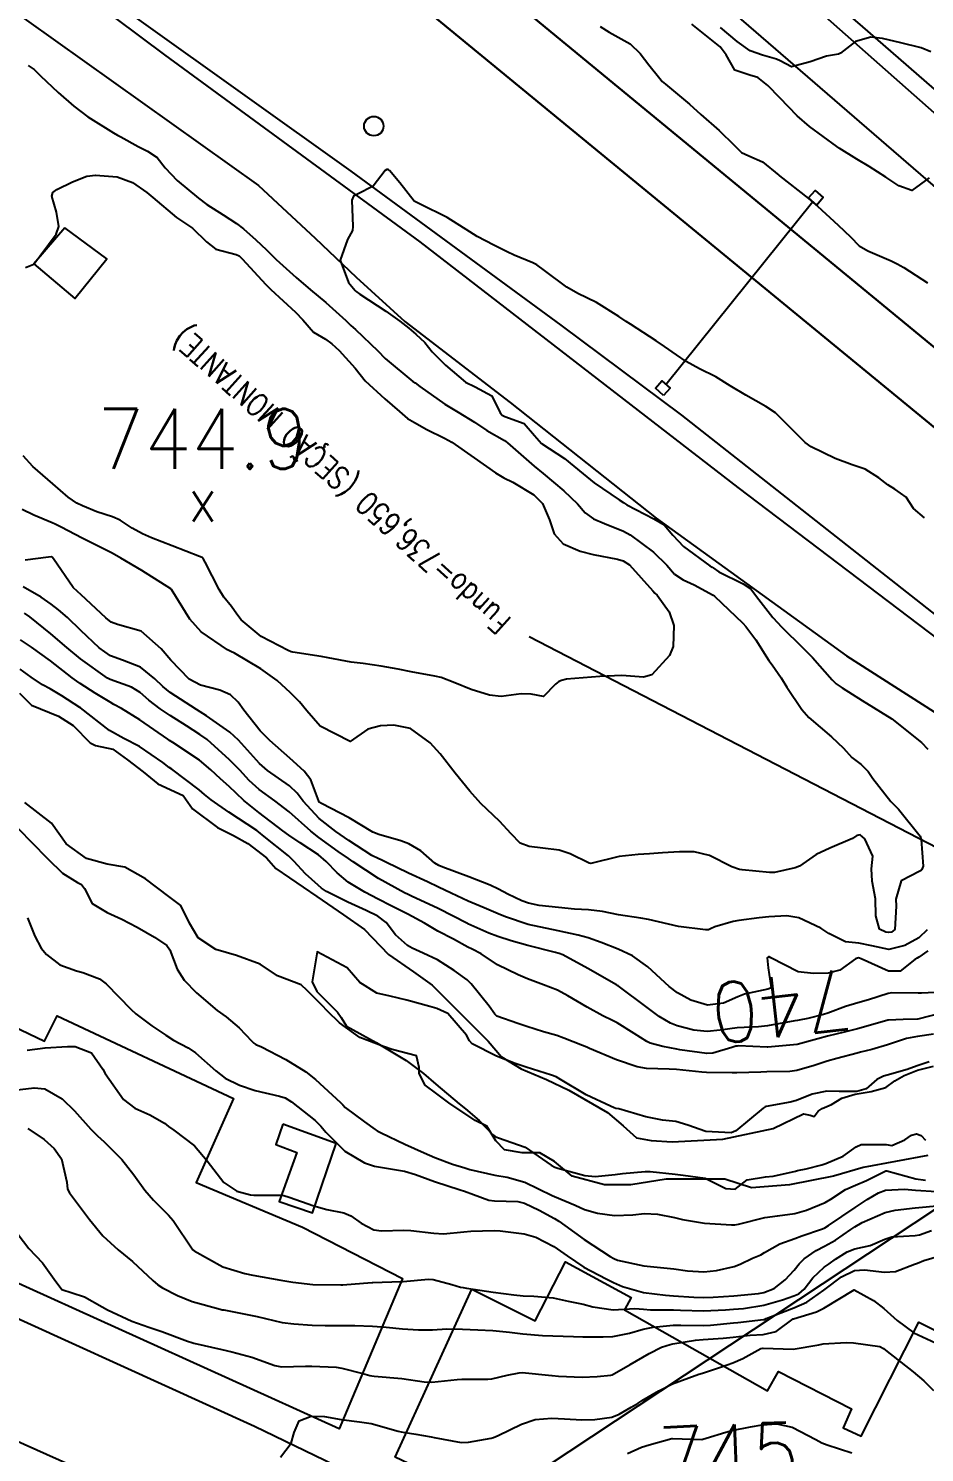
# Model space of a CAD drawing. Header units: metres. Extents: x 318500 to 325275, y 7408834 to 7428799.
# Drawn here: x 322921.5 to 322981.1, y 7421304.6 to 7421399.3 of the extents above; entities that cross this region are included whole.
import ezdxf
from ezdxf.enums import TextEntityAlignment as Align

# ---------------------------------------------------------------- set-up
doc = ezdxf.new("R2010")
doc.units = ezdxf.units.M
doc.header["$MEASUREMENT"] = 0
doc.linetypes.add('CONTINUO', pattern=[0])
for name, color, linetype in [('Cotas', 45, 'Continuous'), ('Curvas de Nivel 1m', 11, 'Continuous'), ('Curvas de Nivel 5m', 15, 'Continuous'), ('Divisas', 45, 'Continuous'), ('Edificações', 30, 'Continuous'), ('Hidrografia', 140, 'Continuous'), ('Linha Férrea', 20, 'Continuous'), ('Pontos Cotados', 45, 'Continuous'), ('Postes', 20, 'Continuous'), ('Pórticos', 45, 'Continuous'), ('TEXTO', 45, 'Continuous'), ('Vias Primárias', 230, 'Continuous'), ('Vias Secundárias', 230, 'Continuous')]:
    doc.layers.add(name, color=color, linetype=linetype)
doc.styles.add('ROMANS', font='romans', dxfattribs={"height": 0.2})
doc.styles.add('Style-STANDARD', font='STANDARD.shx')

# ---------------------------------------------------------------- blocks, each defined once
blk = doc.blocks.new('ELVTXT_96')
at = {"layer": 'Pontos Cotados', "linetype": 'Continuous', "style": 'Style-STANDARD'}
for s, height, p in [('744.9', 4, (0, 4)), ('x', 3, (0, 0))]:
    blk.add_text(s, height=height, dxfattribs=at).set_placement(p, align=Align.MIDDLE_CENTER)

msp = doc.modelspace()

# ---------------------------------------------------------------- linework, layer by layer
at = {"layer": 'Curvas de Nivel 1m', "flags": 128}
for points, elevation in [([(322959.497, 7421399.412), (322960.083, 7421399.042), (322961.479, 7421398.252), (322962.158, 7421397.61), (322962.734, 7421396.872), (322963.454, 7421395.948), (322963.624, 7421395.76), (322963.832, 7421395.584), (322965.43, 7421394.237), (322966.188, 7421393.552), (322967.404, 7421392.49), (322968.395, 7421391.525), (322968.903, 7421391.035), (322969.383, 7421390.816), (322970.285, 7421390.402), (322971.37, 7421389.528), (322971.43, 7421389.479), (322973.348, 7421387.976), (322973.937, 7421387.451), (322975.322, 7421386.2), (322976.134, 7421385.418), (322976.717, 7421384.822), (322977.301, 7421384.502), (322978.857, 7421383.821), (322979.292, 7421383.601), (322979.441, 7421383.527), (322979.697, 7421383.374), (322981.275, 7421382.36)], 742), ([(322981.37, 7421389.35), (322980.219, 7421388.505), (322979.362, 7421388.818), (322978.486, 7421389.389), (322977.377, 7421390.106), (322976.566, 7421390.596), (322975.389, 7421391.321), (322975.323, 7421391.365), (322975.238, 7421391.432), (322973.409, 7421392.751), (322972.594, 7421393.468), (322971.438, 7421394.666), (322970.634, 7421395.492), (322969.976, 7421396.023), (322969.457, 7421396.169), (322968.448, 7421396.513), (322967.88, 7421397.534), (322967.478, 7421398.06), (322965.581, 7421399.559)], 742), ([(322981.476, 7421397.73), (322980.841, 7421397.998), (322979.484, 7421398.318), (322978.266, 7421398.615), (322977.489, 7421398.699), (322976.478, 7421398.422), (322975.473, 7421397.642), (322975.34, 7421397.564), (322974.547, 7421397.444), (322973.466, 7421397.063), (322972.212, 7421396.723), (322971.467, 7421397.131), (322971.229, 7421397.244), (322970.285, 7421397.498), (322969.474, 7421397.785), (322968.6, 7421398.407), (322967.497, 7421399.348)], 743), ([(322921.457, 7421396.817), (322921.858, 7421396.548), (322922.271, 7421396.138), (322923.434, 7421395.026), (322924.479, 7421394.104), (322925.41, 7421393.396), (322927.125, 7421392.342), (322927.392, 7421392.191), (322927.613, 7421392.067), (322928.761, 7421391.426), (322929.381, 7421391.115), (322930.034, 7421390.688), (322930.56, 7421390.022), (322931.357, 7421389.172), (322932.771, 7421387.996), (322933.334, 7421387.583), (322934.421, 7421386.876), (322935.315, 7421386.3), (322935.762, 7421385.953), (322936.588, 7421385.225), (322937.296, 7421384.547), (322937.945, 7421383.923), (322939.272, 7421382.715), (322940.223, 7421381.896), (322941.247, 7421381.046), (322942.575, 7421379.86), (322942.907, 7421379.535), (322943.224, 7421379.251), (322944.697, 7421377.835), (322945.203, 7421377.334), (322947.043, 7421375.802), (322947.179, 7421375.702), (322947.497, 7421375.474), (322949.158, 7421374.294), (322950.057, 7421373.761), (322951.144, 7421373.106), (322951.95, 7421372.55), (322953.132, 7421371.872), (322953.225, 7421371.813), (322953.336, 7421371.717), (322955.107, 7421370.165), (322955.696, 7421369.684), (322957.083, 7421368.54), (322957.981, 7421367.656), (322958.493, 7421367.077), (322959.06, 7421366.675), (322959.775, 7421366.347), (322961.052, 7421365.845), (322961.483, 7421365.606), (322963.033, 7421364.457), (322963.92, 7421363.577), (322964.432, 7421362.986), (322965.011, 7421362.621), (322965.745, 7421362.287), (322967.001, 7421361.595), (322967.087, 7421361.529), (322968.973, 7421359.731), (322969.172, 7421359.507), (322969.84, 7421358.613), (322970.554, 7421357.486), (322970.701, 7421357.247), (322970.935, 7421356.947), (322971.541, 7421356.086), (322971.913, 7421355.465), (322972.898, 7421353.984), (322973.374, 7421353.445), (322974.871, 7421352.165), (322975.672, 7421351.418), (322976.232, 7421350.787), (322976.849, 7421350.321), (322977.316, 7421349.864), (322977.635, 7421349.388), (322978.818, 7421347.877), (322979.327, 7421347.365), (322980.783, 7421345.556), (322980.84, 7421345.349), (322980.982, 7421343.567), (322980.898, 7421343.348), (322980.832, 7421343.276), (322980.758, 7421343.228), (322979.509, 7421342.601), (322979.165, 7421341.366), (322979.183, 7421340.905), (322979.098, 7421339.366), (322978.88, 7421339.186), (322978.698, 7421339.146), (322978.502, 7421339.177), (322978.076, 7421339.379), (322977.822, 7421340.274), (322977.806, 7421341.384), (322977.574, 7421342.562), (322977.533, 7421343.388), (322977.624, 7421344.243), (322977.094, 7421345.395), (322976.784, 7421345.645), (322976.575, 7421345.611), (322976.278, 7421345.408), (322974.773, 7421344.76), (322973.859, 7421344.35), (322972.761, 7421343.577), (322972.462, 7421343.454), (322971.081, 7421343.149), (322970.755, 7421343.141), (322968.947, 7421343.317), (322968.757, 7421343.343), (322968.247, 7421343.515), (322966.767, 7421344.273), (322965.738, 7421344.514), (322964.77, 7421344.512), (322963.638, 7421344.446), (322962.768, 7421344.382), (322962.028, 7421344.337), (322960.766, 7421344.202), (322958.872, 7421343.749), (322958.761, 7421343.756), (322957.496, 7421344.387), (322956.77, 7421344.633), (322955.69, 7421344.761), (322954.772, 7421344.87), (322954.173, 7421345.098), (322953.584, 7421345.708), (322952.792, 7421346.55), (322951.547, 7421347.739), (322950.822, 7421348.549), (322949.846, 7421349.76), (322948.849, 7421351.029), (322948.19, 7421351.78), (322946.874, 7421352.723), (322945.759, 7421352.934), (322944.876, 7421352.904), (322944.041, 7421352.67), (322942.86, 7421351.85), (322940.875, 7421352.871), (322939.978, 7421353.894), (322939.495, 7421354.5), (322938.902, 7421355.098), (322938.009, 7421355.919), (322936.921, 7421356.683), (322935.163, 7421357.731), (322934.938, 7421357.847), (322934.714, 7421357.963), (322932.957, 7421359.144), (322932.199, 7421359.998), (322930.989, 7421361.959), (322930.968, 7421361.988), (322930.945, 7421362.011), (322929.008, 7421363.235), (322927.607, 7421364.061), (322927.025, 7421364.378), (322926.416, 7421364.69), (322925.039, 7421365.387), (322923.653, 7421366.111), (322923.251, 7421366.316), (322923.053, 7421366.408), (322921.83, 7421366.91), (322921.061, 7421367.286)], 743), ([(322981.071, 7421366.724), (322980.329, 7421367.358), (322979.843, 7421368.118), (322979.093, 7421368.639), (322978.634, 7421368.923), (322978.035, 7421369.391), (322977.108, 7421369.965), (322976.259, 7421370.266), (322975.119, 7421370.691), (322973.53, 7421371.446), (322973.134, 7421371.736), (322972.278, 7421372.594), (322971.407, 7421373.476), (322971.154, 7421373.721), (322970.513, 7421374.137), (322969.171, 7421374.903), (322968.15, 7421375.52), (322967.189, 7421376.118), (322966.104, 7421376.639), (322965.204, 7421377.13), (322964.581, 7421377.569), (322963.772, 7421378.138), (322963.219, 7421378.5), (322961.5, 7421379.607), (322961.233, 7421379.784), (322960.74, 7421380.115), (322959.251, 7421381.048), (322958.016, 7421381.659), (322957.266, 7421382.077), (322955.784, 7421383.184), (322955.288, 7421383.555), (322955.015, 7421383.694), (322953.783, 7421384.201), (322953.297, 7421384.433), (322952.429, 7421384.861), (322951.307, 7421385.453), (322950.83, 7421385.755), (322949.324, 7421386.713), (322947.53, 7421387.604), (322947.338, 7421387.687), (322947.125, 7421387.803), (322946.161, 7421389.015), (322945.48, 7421389.828), (322945.416, 7421389.875), (322945.371, 7421389.892), (322945.301, 7421389.901), (322945.19, 7421389.832), (322944.392, 7421388.802), (322943.346, 7421388.265), (322943.077, 7421388.121), (322942.981, 7421387.855), (322943.049, 7421386.119), (322943.013, 7421385.854), (322942.69, 7421385.245), (322942.206, 7421383.866), (322942.744, 7421382.382), (322943.2, 7421381.851), (322943.259, 7421381.793), (322943.498, 7421381.606), (322945.24, 7421380.47), (322946.172, 7421379.816), (322946.761, 7421379.343), (322947.222, 7421378.951), (322947.824, 7421378.398), (322948.316, 7421377.783), (322949.197, 7421376.891), (322950.539, 7421375.756), (322951.175, 7421375.447), (322952.288, 7421374.854), (322952.853, 7421373.724), (322952.98, 7421373.554), (322953.148, 7421373.48), (322954.442, 7421372.999), (322955.135, 7421372.212), (322955.588, 7421371.685), (322957.115, 7421370.67), (322958.365, 7421369.651), (322959.091, 7421369.067), (322960.762, 7421367.927), (322961.072, 7421367.736), (322961.276, 7421367.608), (322963.061, 7421366.668), (322963.742, 7421366.265), (322964.319, 7421365.571), (322965.039, 7421364.821), (322966.781, 7421363.534), (322966.934, 7421363.446), (322967.019, 7421363.399), (322967.392, 7421363.15), (322969.008, 7421362.349), (322969.523, 7421362.02), (322969.89, 7421361.497), (322970.979, 7421360.095), (322971.586, 7421359.471), (322972.95, 7421358.12), (322973.612, 7421357.443), (322974.925, 7421355.961), (322975.193, 7421355.696), (322975.58, 7421355.42), (322976.908, 7421354.576), (322978.89, 7421353.37), (322980.867, 7421351.793), (322981.284, 7421351.344)], 742), ([(322921.279, 7421383.387), (322921.824, 7421383.599), (322922.222, 7421384.136), (322923.305, 7421385.59), (322923.478, 7421386.117), (322923.324, 7421387.074), (322923.023, 7421388.125), (322923.09, 7421388.377), (322923.347, 7421388.564), (322924.387, 7421389.072), (322925.36, 7421389.448), (322925.925, 7421389.521), (322927.36, 7421389.421), (322928.381, 7421389.028), (322929.345, 7421388.366), (322929.738, 7421388.034), (322931.32, 7421386.709), (322932.368, 7421385.999), (322933.301, 7421385.099), (322933.922, 7421384.606), (322935.293, 7421384.248), (322935.485, 7421384.15), (322935.684, 7421383.954), (322937.265, 7421382.25), (322937.583, 7421381.927), (322939.238, 7421380.413), (322939.718, 7421379.903), (322940.421, 7421379.091), (322941.217, 7421378.614), (322941.646, 7421378.305), (322942.128, 7421377.866), (322943.192, 7421376.682), (322943.872, 7421375.843), (322945.162, 7421374.642), (322946.136, 7421373.815), (322946.676, 7421373.337), (322947.143, 7421373.065), (322947.963, 7421372.612), (322949.133, 7421372.031), (322949.638, 7421371.765), (322951.115, 7421370.719), (322952.53, 7421369.729), (322953.095, 7421369.403), (322953.692, 7421369.11), (322955.079, 7421368.266), (322955.664, 7421367.684), (322956.132, 7421366.606), (322956.442, 7421365.676), (322957.04, 7421364.998), (322958.166, 7421364.52), (322959.03, 7421364.304), (322960.646, 7421363.995), (322961.024, 7421363.872), (322961.437, 7421363.606), (322963.003, 7421361.875), (322963.14, 7421361.727), (322963.283, 7421361.586), (322964.081, 7421360.476), (322964.398, 7421359.569), (322964.346, 7421358.172), (322964.108, 7421357.572), (322962.927, 7421356.292), (322962.375, 7421356.146), (322960.926, 7421356.252), (322959.475, 7421356.181), (322958.925, 7421356.137), (322957.25, 7421356), (322956.914, 7421355.916), (322956.741, 7421355.843), (322956.517, 7421355.674), (322955.727, 7421354.856), (322954.903, 7421355.014), (322954.241, 7421355.038), (322952.901, 7421354.862), (322952.122, 7421354.951), (322950.906, 7421355.314), (322949.829, 7421355.761), (322948.915, 7421356.106), (322948.486, 7421356.207), (322946.92, 7421356.497), (322946.067, 7421356.669), (322944.926, 7421356.87), (322943.733, 7421357.037), (322942.929, 7421357.13), (322941.393, 7421357.414), (322940.935, 7421357.515), (322939.052, 7421357.794), (322938.939, 7421357.824), (322938.733, 7421357.912), (322936.954, 7421358.839), (322935.611, 7421359.95), (322935.336, 7421360.317), (322934.979, 7421360.829), (322934.473, 7421361.456), (322934.155, 7421361.973), (322933.227, 7421363.776), (322933.114, 7421363.989), (322933.021, 7421364.089), (322932.852, 7421364.162), (322931.033, 7421364.864), (322929.663, 7421365.409), (322929.044, 7421365.665), (322928.361, 7421366.05), (322927.572, 7421366.579), (322927.057, 7421366.799), (322926.009, 7421367.132), (322925.064, 7421367.527), (322924.687, 7421367.716), (322924.103, 7421368.105), (322923.083, 7421369), (322921.769, 7421370.14), (322921.111, 7421370.85)], 744), ([(322981.237, 7421339.342), (322980.694, 7421338.799), (322979.755, 7421338.294), (322978.686, 7421338.017), (322977.57, 7421338.268), (322976.69, 7421338.441), (322975.812, 7421338.534), (322974.697, 7421339.083), (322974.178, 7421339.435), (322972.71, 7421340.126), (322971.905, 7421340.27), (322970.711, 7421340.205), (322970.066, 7421340.134), (322968.707, 7421339.951), (322968.342, 7421339.878), (322967.109, 7421339.526), (322966.827, 7421339.401), (322966.698, 7421339.343), (322966.507, 7421339.342), (322964.7, 7421339.56), (322962.707, 7421340.029), (322962.193, 7421340.11), (322960.711, 7421340.321), (322959.638, 7421340.551), (322958.715, 7421340.656), (322957.78, 7421340.718), (322956.717, 7421340.808), (322955.44, 7421340.962), (322954.721, 7421341.112), (322954.288, 7421341.261), (322953.36, 7421341.711), (322952.735, 7421342.041), (322952.17, 7421342.297), (322950.747, 7421342.862), (322949.028, 7421343.495), (322948.758, 7421343.614), (322948.504, 7421343.774), (322947.574, 7421344.593), (322946.773, 7421345.052), (322946.225, 7421345.259), (322944.778, 7421345.664), (322944.382, 7421345.834), (322942.794, 7421346.78), (322940.955, 7421347.73), (322940.809, 7421347.827), (322940.774, 7421347.881), (322940.253, 7421349.318), (322939.81, 7421349.895), (322938.842, 7421350.743), (322937.528, 7421351.923), (322936.869, 7421352.562), (322935.789, 7421353.947), (322935.413, 7421354.47), (322934.9, 7421354.954), (322934.206, 7421355.273), (322932.906, 7421355.605), (322932.148, 7421355.998), (322930.929, 7421357.269), (322930.287, 7421358.02), (322928.957, 7421359.193), (322927.383, 7421359.644), (322926.966, 7421359.794), (322926.615, 7421360.074), (322924.985, 7421361.62), (322924.728, 7421361.835), (322924.45, 7421362.098), (322923.138, 7421363.999), (322923.051, 7421364.12), (322923.02, 7421364.144), (322922.994, 7421364.147), (322922.802, 7421364.123), (322921.242, 7421363.922)], 742), ([(322981.282, 7421337.937), (322980.682, 7421337.525), (322980.574, 7421337.458), (322980.429, 7421337.353), (322979.442, 7421336.588), (322978.668, 7421336.595), (322976.854, 7421337.397), (322976.739, 7421337.457), (322976.681, 7421337.463), (322976.469, 7421337.403), (322975.436, 7421336.651), (322974.665, 7421336.443), (322973.682, 7421336.422), (322972.666, 7421336.531), (322970.838, 7421337.478), (322970.728, 7421337.527), (322970.68, 7421337.527), (322970.608, 7421337.481), (322970.67, 7421336.81), (322970.867, 7421335.477), (322970.721, 7421335.407), (322970.649, 7421335.392), (322969.1, 7421335.046), (322968.641, 7421334.882), (322967.704, 7421334.449), (322966.632, 7421334.314), (322965.534, 7421334.649), (322964.644, 7421335.136), (322964.072, 7421335.569), (322962.669, 7421336.872), (322961.64, 7421337.6), (322960.684, 7421338.054), (322959.557, 7421338.495), (322958.692, 7421338.801), (322958.032, 7421338.988), (322956.696, 7421339.273), (322954.7, 7421339.69), (322953.193, 7421340.199), (322952.71, 7421340.399), (322951.783, 7421340.801), (322950.722, 7421341.238), (322949.591, 7421341.761), (322948.736, 7421342.177), (322947.999, 7421342.523), (322946.749, 7421343.098), (322945.239, 7421343.823), (322944.917, 7421343.983), (322944.762, 7421344.054), (322944.313, 7421344.286), (322942.771, 7421345.268), (322941.906, 7421345.863), (322940.793, 7421346.742), (322939.739, 7421347.896), (322939.343, 7421348.43), (322938.82, 7421348.907), (322937.359, 7421349.925), (322936.837, 7421350.395), (322935.433, 7421351.951), (322934.868, 7421352.482), (322933.307, 7421353.56), (322932.888, 7421353.836), (322932.649, 7421353.992), (322930.901, 7421355.119), (322930.395, 7421355.507), (322929.865, 7421356.026), (322928.921, 7421356.795), (322927.721, 7421357.265), (322926.932, 7421357.563), (322926.178, 7421358.078), (322924.957, 7421359.244), (322924.064, 7421360.104), (322923.471, 7421360.609), (322922.979, 7421360.986), (322922.305, 7421361.452), (322921.121, 7421362.148)], 741), ([(322982.165, 7421333.789), (322980.621, 7421333.392), (322980.589, 7421333.382), (322979.65, 7421333.36), (322978.661, 7421333.328), (322978.62, 7421333.323), (322978.55, 7421333.301), (322976.614, 7421332.757), (322975.731, 7421332.533), (322974.608, 7421332.272), (322973.962, 7421332.081), (322972.603, 7421331.7), (322970.647, 7421331.526), (322970.6, 7421331.526), (322968.702, 7421331.61), (322968.601, 7421331.606), (322968.518, 7421331.594), (322968.241, 7421331.514), (322966.985, 7421331.135), (322966.594, 7421331.117), (322964.795, 7421331.359), (322964.597, 7421331.393), (322963.67, 7421331.574), (322962.814, 7421331.798), (322962.603, 7421331.896), (322961.763, 7421332.444), (322960.615, 7421333.139), (322960.306, 7421333.304), (322959.675, 7421333.624), (322958.628, 7421334.199), (322957.347, 7421334.952), (322956.645, 7421335.315), (322955.72, 7421335.679), (322954.656, 7421336.082), (322954.03, 7421336.329), (322952.669, 7421336.995), (322951.586, 7421337.736), (322950.981, 7421338.043), (322950.684, 7421338.187), (322949.742, 7421338.707), (322948.695, 7421339.246), (322948.357, 7421339.436), (322947.818, 7421339.783), (322946.709, 7421340.385), (322945.603, 7421340.93), (322944.723, 7421341.369), (322943.835, 7421341.839), (322942.737, 7421342.508), (322941.998, 7421343.117), (322941.277, 7421343.872), (322940.756, 7421344.312), (322939.545, 7421345.122), (322938.776, 7421345.632), (322938.393, 7421345.914), (322936.798, 7421347.143), (322935.795, 7421347.945), (322935.283, 7421348.421), (322934.819, 7421348.86), (322934.232, 7421349.377), (322933.591, 7421349.979), (322932.839, 7421350.611), (322931.082, 7421351.782), (322930.859, 7421351.927), (322930.737, 7421352.012), (322928.879, 7421353.297), (322927.655, 7421354.059), (322927.156, 7421354.33), (322926.894, 7421354.474), (322925.896, 7421355.084), (322924.906, 7421355.723), (322924.684, 7421355.87), (322924.377, 7421356.098), (322922.926, 7421357.219), (322921.68, 7421358.139), (322920.947, 7421358.616)], 739), ([(322981.67, 7421332.394), (322980.609, 7421332.24), (322979.869, 7421332.096), (322978.603, 7421331.695), (322977.572, 7421331.385), (322976.803, 7421331.191), (322976.596, 7421331.129), (322975.226, 7421330.785), (322974.588, 7421330.604), (322973.721, 7421330.3), (322972.578, 7421329.974), (322972.116, 7421329.918), (322970.576, 7421329.881), (322970.188, 7421329.874), (322968.575, 7421329.827), (322968.271, 7421329.817), (322966.575, 7421329.838), (322966.247, 7421329.862), (322964.577, 7421330.047), (322964.073, 7421330.072), (322962.578, 7421330.104), (322961.964, 7421330.211), (322960.586, 7421330.679), (322958.79, 7421331.444), (322958.598, 7421331.53), (322958.32, 7421331.644), (322957.076, 7421332.134), (322956.606, 7421332.3), (322955.729, 7421332.559), (322954.612, 7421332.908), (322954.026, 7421333.111), (322952.619, 7421333.601), (322952.547, 7421333.649), (322952.491, 7421333.722), (322952.1, 7421334.256), (322950.921, 7421335.746), (322950.654, 7421336.016), (322949.79, 7421336.632), (322948.673, 7421337.328), (322947.72, 7421337.784), (322947, 7421338.112), (322946.685, 7421338.288), (322945.878, 7421338.999), (322945.264, 7421339.822), (322944.706, 7421340.236), (322943.94, 7421340.609), (322942.72, 7421341.183), (322941.29, 7421341.872), (322940.954, 7421342.098), (322940.734, 7421342.301), (322939.9, 7421343.051), (322939.129, 7421343.904), (322938.755, 7421344.251), (322937.151, 7421345.55), (322936.779, 7421345.847), (322936.656, 7421345.932), (322934.798, 7421347.153), (322933.625, 7421347.978), (322933.17, 7421348.341), (322932.816, 7421348.635), (322930.999, 7421350.008), (322930.832, 7421350.129), (322930.398, 7421350.455), (322928.852, 7421351.529), (322927.815, 7421352.056), (322926.868, 7421352.582), (322924.934, 7421354.09), (322924.89, 7421354.122), (322923.693, 7421354.904), (322922.902, 7421355.365), (322922.403, 7421355.626), (322921.652, 7421356.139), (322920.918, 7421356.673)], 738), ([(322920.779, 7421346.068), (322922.683, 7421344.121), (322922.749, 7421344.051), (322923.726, 7421343.091), (322924.734, 7421342.473), (322924.987, 7421342.342), (322925.191, 7421342.083), (322925.714, 7421341.074), (322926.706, 7421340.491), (322927.683, 7421340.05), (322928.692, 7421339.505), (322929.862, 7421338.842), (322930.674, 7421338.299), (322930.878, 7421338.008), (322931.362, 7421336.708), (322931.826, 7421335.992), (322932.638, 7421335.153), (322934.028, 7421333.966), (322934.614, 7421333.544), (322935.48, 7421332.824), (322936.326, 7421331.934), (322936.459, 7421331.793), (322936.597, 7421331.705), (322936.976, 7421331.542), (322938.582, 7421330.713), (322939.919, 7421329.887), (322940.563, 7421329.383), (322942.215, 7421327.855), (322942.372, 7421327.687), (322942.537, 7421327.527), (322943.811, 7421326.553), (322944.522, 7421326.062), (322944.663, 7421325.97), (322944.936, 7421325.824), (322946.509, 7421325.083), (322947.783, 7421324.499), (322948.496, 7421324.195), (322949.68, 7421323.758), (322950.486, 7421323.501), (322950.827, 7421323.403), (322952.479, 7421323.011), (322953.306, 7421322.879), (322954.473, 7421322.558), (322956.303, 7421321.672), (322956.459, 7421321.599), (322957.824, 7421321.019), (322958.451, 7421320.74), (322959.31, 7421320.488), (322960.447, 7421320.326), (322961.662, 7421320.384), (322962.449, 7421320.462), (322963.3, 7421320.429), (322964.446, 7421320.202), (322964.959, 7421320.066), (322966.443, 7421319.817), (322968.238, 7421319.716), (322968.442, 7421319.719), (322968.693, 7421319.757), (322970.447, 7421320.191), (322971.293, 7421320.312), (322972.45, 7421320.469), (322973.21, 7421320.684), (322974.458, 7421321.19), (322974.845, 7421321.424), (322975.812, 7421322.068), (322976.474, 7421322.346), (322977.202, 7421322.666), (322978.489, 7421323.298), (322978.559, 7421323.299), (322980.481, 7421322.775), (322981.13, 7421322.69)], 738), ([(322921.409, 7421340.133), (322921.897, 7421338.913), (322922.312, 7421338.124), (322922.666, 7421337.686), (322923.566, 7421337.014), (322924.655, 7421336.61), (322925.076, 7421336.506), (322926.199, 7421336.067), (322926.645, 7421335.737), (322928.298, 7421334.043), (322928.616, 7421333.749), (322929.673, 7421332.955), (322930.595, 7421332.318), (322931.112, 7421332.002), (322932.08, 7421331.482), (322932.582, 7421331.156), (322933.937, 7421329.966), (322934.562, 7421329.458), (322935.503, 7421328.998), (322936.551, 7421328.641), (322938.17, 7421328.281), (322938.544, 7421328.16), (322938.957, 7421327.896), (322940.528, 7421326.651), (322940.92, 7421326.27), (322941.258, 7421325.869), (322942.502, 7421324.617), (322943.829, 7421323.83), (322944.487, 7421323.608), (322944.742, 7421323.561), (322946.482, 7421323.278), (322947.203, 7421323.066), (322948.472, 7421322.595), (322950.185, 7421322.032), (322950.463, 7421321.949), (322951.068, 7421321.741), (322952.092, 7421321.361), (322952.456, 7421321.305), (322954.013, 7421321.254), (322954.455, 7421321.163), (322955.44, 7421320.691), (322956.445, 7421320.134), (322956.737, 7421319.96), (322957.148, 7421319.659), (322958.426, 7421318.728), (322960.16, 7421317.614), (322960.408, 7421317.471), (322960.641, 7421317.373), (322962.401, 7421316.997), (322963.07, 7421316.91), (322964.398, 7421316.782), (322965.297, 7421316.646), (322966.396, 7421316.578), (322967.238, 7421316.681), (322968.401, 7421316.938), (322968.814, 7421317.094), (322969.634, 7421317.492), (322970.171, 7421317.726), (322970.416, 7421317.872), (322971.437, 7421318.452), (322972.43, 7421318.802), (322972.904, 7421318.974), (322974.205, 7421319.432), (322974.382, 7421319.489), (322974.441, 7421319.518), (322974.688, 7421319.672), (322976.455, 7421320.863), (322977.262, 7421321.388), (322978.005, 7421321.839), (322978.47, 7421322.02), (322979.741, 7421322.087), (322980.47, 7421322.017), (322981.868, 7421321.93)], 739), ([(322981.371, 7421330.556), (322980.584, 7421330.293), (322979.902, 7421330.035), (322978.574, 7421329.662), (322978.343, 7421329.604), (322977.896, 7421329.38), (322977.196, 7421328.755), (322976.558, 7421328.585), (322975.394, 7421328.581), (322974.558, 7421328.602), (322973.595, 7421328.399), (322972.548, 7421327.993), (322972.123, 7421327.88), (322970.542, 7421327.588), (322970.46, 7421327.562), (322970.341, 7421327.483), (322968.524, 7421325.955), (322968.213, 7421325.824), (322966.524, 7421325.928), (322965.331, 7421326.351), (322964.53, 7421326.584), (322963.639, 7421326.681), (322962.533, 7421326.897), (322960.729, 7421327.417), (322960.538, 7421327.459), (322960.426, 7421327.499), (322960.177, 7421327.615), (322958.551, 7421328.359), (322956.863, 7421329.368), (322956.568, 7421329.55), (322956.261, 7421329.673), (322954.578, 7421330.195), (322953.847, 7421330.435), (322952.588, 7421330.922), (322950.987, 7421331.744), (322950.806, 7421331.951), (322950.606, 7421332.327), (322949.368, 7421333.763), (322948.625, 7421334.112), (322948.167, 7421334.237), (322946.633, 7421334.645), (322945.535, 7421334.918), (322944.639, 7421335.12), (322943.513, 7421335.841), (322942.664, 7421336.803), (322940.68, 7421337.88), (322940.336, 7421335.885), (322940.64, 7421335.235), (322942.019, 7421333.859), (322942.263, 7421333.502), (322942.611, 7421332.934), (322944.6, 7421331.83), (322946.582, 7421330.632), (322947.732, 7421329.783), (322948.559, 7421329.065), (322950.12, 7421327.754), (322950.537, 7421327.432), (322951.446, 7421326.653), (322952.324, 7421325.723), (322952.518, 7421325.58), (322952.734, 7421325.5), (322954.508, 7421324.876), (322956.231, 7421323.673), (322956.488, 7421323.542), (322956.676, 7421323.478), (322958.48, 7421322.996), (322959.171, 7421322.938), (322960.482, 7421323.062), (322960.971, 7421323.117), (322962.485, 7421323.251), (322962.816, 7421323.254), (322964.483, 7421323.087), (322965.014, 7421323.02), (322966.479, 7421322.814), (322967.862, 7421322.123), (322968.469, 7421322.091), (322969.265, 7421322.711), (322970.481, 7421322.908), (322971.007, 7421322.948), (322972.488, 7421323.293), (322972.616, 7421323.321), (322973.199, 7421323.443), (322974.234, 7421323.693), (322974.495, 7421323.782), (322975.645, 7421324.271), (322976.513, 7421324.908), (322976.857, 7421325.052), (322978.515, 7421325.047), (322978.895, 7421324.985), (322979.758, 7421325.358), (322980.21, 7421325.666), (322980.524, 7421325.759), (322980.838, 7421325.66), (322981.121, 7421325.341)], 737), ([(322920.548, 7421328.663), (322921.85, 7421328.828), (322922.549, 7421328.753), (322923.713, 7421328.102), (322924.528, 7421327.302), (322925.614, 7421326.073), (322926.064, 7421325.625), (322926.502, 7421325.236), (322927.678, 7421324.048), (322928.475, 7421323.044), (322929.214, 7421322.029), (322929.785, 7421321.352), (322930.447, 7421320.693), (322930.792, 7421320.353), (322931.084, 7421320), (322932.411, 7421318.048), (322932.491, 7421317.979), (322934.394, 7421316.92), (322935.856, 7421316.47), (322936.387, 7421316.375), (322938.252, 7421316.032), (322938.382, 7421316.007), (322939.057, 7421315.893), (322940.379, 7421315.741), (322942.241, 7421315.715), (322942.379, 7421315.719), (322943.761, 7421315.829), (322944.327, 7421315.875), (322944.381, 7421315.878), (322946.249, 7421315.934), (322946.382, 7421315.942), (322948.066, 7421316.094), (322948.384, 7421316.069), (322949.62, 7421315.751), (322950.204, 7421315.569), (322950.378, 7421315.536), (322950.612, 7421315.504), (322952.375, 7421315.237), (322953.743, 7421315.068), (322954.373, 7421315.001), (322955.076, 7421314.979), (322956.372, 7421314.868), (322957.356, 7421314.641), (322958.368, 7421314.432), (322959.006, 7421314.27), (322960.364, 7421314.053), (322961.803, 7421314.158), (322962.365, 7421314.108), (322962.836, 7421314.054), (322964.365, 7421314.053), (322964.842, 7421314.03), (322966.365, 7421313.985), (322967.826, 7421314.055), (322968.366, 7421314.1), (322969.024, 7421314.158), (322970.369, 7421314.367), (322971.629, 7421314.718), (322972.375, 7421314.981), (322972.699, 7421315.124), (322973.061, 7421315.443), (322973.636, 7421316.193), (322974.402, 7421316.891), (322974.714, 7421317.117), (322975.152, 7421317.419), (322975.913, 7421317.912), (322976.421, 7421318.122), (322977.462, 7421318.347), (322978.431, 7421318.764), (322978.885, 7421318.913), (322980.435, 7421319.004), (322980.724, 7421319.057), (322981.53, 7421319.334)], 741), ([(322921.423, 7421326.131), (322922.503, 7421325.391), (322923.169, 7421324.782), (322923.664, 7421324.102), (322924.021, 7421322.543), (322924.071, 7421322.096), (322924.194, 7421321.832), (322924.454, 7421321.489), (322925.064, 7421320.698), (322925.538, 7421320.074), (322926.424, 7421318.982), (322927.436, 7421318.05), (322928.399, 7421317.278), (322929.73, 7421316.02), (322930.077, 7421315.715), (322930.375, 7421315.525), (322931.384, 7421315.009), (322932.366, 7421314.622), (322934.213, 7421314.11), (322934.361, 7421314.069), (322934.454, 7421314.052), (322935.028, 7421313.95), (322936.356, 7421313.686), (322936.674, 7421313.606), (322938.35, 7421313.211), (322939.119, 7421313.121), (322940.347, 7421313.04), (322941.193, 7421313.021), (322942.348, 7421313.023), (322943.174, 7421313.011), (322944.347, 7421312.978), (322945.252, 7421312.906), (322946.345, 7421312.798), (322947.406, 7421312.722), (322948.344, 7421312.732), (322949.305, 7421312.796), (322950.346, 7421312.777), (322951.347, 7421312.727), (322952.345, 7421312.689), (322953.465, 7421312.582), (322954.342, 7421312.459), (322955.656, 7421312.355), (322956.34, 7421312.339), (322957.709, 7421312.28), (322958.339, 7421312.264), (322959.697, 7421312.262), (322960.34, 7421312.283), (322961.439, 7421312.503), (322962.348, 7421312.765), (322963.029, 7421312.9), (322964.352, 7421313.031), (322964.857, 7421313.047), (322966.352, 7421313.021), (322966.841, 7421313.037), (322968.355, 7421313.191), (322968.642, 7421313.22), (322970.359, 7421313.408), (322970.416, 7421313.423), (322970.536, 7421313.477), (322972.367, 7421314.184), (322973.241, 7421314.572), (322974.379, 7421315.372), (322974.451, 7421315.429), (322975.552, 7421316.253), (322976.399, 7421316.67), (322977.075, 7421316.714), (322978.398, 7421316.556), (322979.145, 7421316.617), (322980.406, 7421317.087), (322980.589, 7421317.166), (322981.029, 7421317.341), (322982.087, 7421317.652)], 742), ([(322920.424, 7421319.532), (322921.486, 7421318.129), (322922.396, 7421317.19), (322923.169, 7421316.108), (322923.695, 7421315.422), (322924.371, 7421315.184), (322925.205, 7421314.914), (322926.362, 7421314.258), (322926.715, 7421314.056), (322928.349, 7421313.296), (322929.465, 7421312.901), (322930.339, 7421312.612), (322932.037, 7421311.984), (322932.328, 7421311.879), (322932.465, 7421311.841), (322934.322, 7421311.419), (322935.004, 7421311.266), (322936.315, 7421310.917), (322937.846, 7421310.368), (322938.306, 7421310.267), (322939.884, 7421310.307), (322940.306, 7421310.312), (322941.926, 7421310.236), (322942.305, 7421310.187), (322943.697, 7421309.829), (322944.164, 7421309.688), (322944.298, 7421309.663), (322944.472, 7421309.644), (322946.297, 7421309.486), (322947.787, 7421309.27), (322948.295, 7421309.246), (322949.986, 7421309.434), (322950.297, 7421309.458), (322952.025, 7421309.45), (322952.298, 7421309.476), (322953.307, 7421309.705), (322954.114, 7421309.881), (322954.303, 7421309.883), (322956.269, 7421309.692), (322956.3, 7421309.688), (322956.714, 7421309.656), (322958.299, 7421309.584), (322959.301, 7421309.625), (322960.201, 7421309.712), (322960.302, 7421309.745), (322961.492, 7421310.418), (322962.32, 7421310.906), (322962.753, 7421311.154), (322963.572, 7421311.571), (322964.141, 7421311.755), (322964.334, 7421311.795), (322965.834, 7421312.041), (322966.338, 7421312.085), (322967.673, 7421312.183), (322968.341, 7421312.249), (322969.471, 7421312.365), (322970.344, 7421312.426), (322971.199, 7421312.616), (322972.323, 7421313.451), (322972.36, 7421313.468), (322973.872, 7421313.928), (322974.367, 7421314.168), (322976.38, 7421315.4), (322977.665, 7421314.672), (322978.368, 7421314.159), (322979.252, 7421313.361), (322980.348, 7421312.524), (322981.793, 7421311.873)], 743), ([(322938.225, 7421304.262), (322938.932, 7421305.201), (322939.131, 7421305.891), (322939.478, 7421306.672), (322940.267, 7421306.985), (322941.167, 7421306.966), (322942.264, 7421306.776), (322943.476, 7421306.617), (322944.26, 7421306.495), (322946.058, 7421305.997), (322946.252, 7421305.951), (322947.234, 7421305.785), (322948.248, 7421305.61), (322948.443, 7421305.571), (322950.243, 7421305.243), (322950.729, 7421305.249), (322952.247, 7421305.533), (322952.39, 7421305.576), (322952.703, 7421305.713), (322954.261, 7421306.452), (322955.179, 7421306.763), (322956.268, 7421306.85), (322957.116, 7421306.803), (322958.267, 7421306.744), (322959.132, 7421306.762), (322960.27, 7421306.926), (322960.754, 7421307.122), (322961.564, 7421307.597), (322962.013, 7421307.863), (322962.284, 7421308.023), (322963.398, 7421308.68), (322964.296, 7421309.137), (322965.398, 7421309.544), (322966.064, 7421309.773), (322966.305, 7421309.859), (322967.563, 7421310.266), (322968.315, 7421310.537), (322968.987, 7421310.833), (322970.17, 7421311.482), (322970.304, 7421311.506), (322970.33, 7421311.509), (322972.33, 7421311.45), (322974.03, 7421311.738), (322974.336, 7421311.803), (322975.863, 7421311.882), (322976.337, 7421311.867), (322978.092, 7421311.615), (322978.332, 7421311.484), (322978.478, 7421311.369), (322980.309, 7421309.947), (322981.015, 7421309.339), (322981.665, 7421308.701)], 744)]:
    msp.add_lwpolyline(points, dxfattribs=dict(at, elevation=elevation))
at = {"layer": 'Curvas de Nivel 5m', "flags": 128}
for points, elevation in [([(322982.648, 7421335.201), (322980.866, 7421335.127), (322980.647, 7421335.121), (322978.881, 7421335.133), (322978.646, 7421335.103), (322977.349, 7421334.68), (322976.636, 7421334.469), (322975.81, 7421334.235), (322974.625, 7421333.793), (322974.355, 7421333.701), (322973.295, 7421333.443), (322972.739, 7421333.329), (322972.619, 7421333.304), (322972.435, 7421333.27), (322970.615, 7421332.941), (322970.014, 7421332.889), (322968.613, 7421332.815), (322967.465, 7421332.668), (322966.61, 7421332.564), (322965.717, 7421332.649), (322964.614, 7421332.95), (322964.169, 7421333.12), (322963.416, 7421333.578), (322962.629, 7421334.158), (322960.688, 7421335.61), (322960.65, 7421335.633), (322960.589, 7421335.673), (322958.667, 7421336.767), (322957.02, 7421337.665), (322956.777, 7421337.765), (322956.681, 7421337.788), (322956.528, 7421337.825), (322954.686, 7421338.297), (322953.582, 7421338.6), (322952.692, 7421338.883), (322952.086, 7421339.121), (322950.7, 7421339.735), (322950.667, 7421339.75), (322948.715, 7421340.742), (322946.943, 7421341.58), (322946.728, 7421341.68), (322946.474, 7421341.804), (322944.744, 7421342.75), (322943.073, 7421343.847), (322942.753, 7421344.072), (322942.074, 7421344.547), (322940.774, 7421345.474), (322940.25, 7421345.888), (322938.799, 7421347.191), (322937.846, 7421347.92), (322936.817, 7421348.662), (322936.155, 7421349.272), (322935.52, 7421349.95), (322934.84, 7421350.65), (322933.349, 7421351.983), (322932.865, 7421352.335), (322931.972, 7421352.9), (322930.884, 7421353.582), (322930.231, 7421354.02), (322929.478, 7421354.613), (322928.901, 7421355.12), (322928.331, 7421355.475), (322926.909, 7421355.978), (322926.728, 7421356.072), (322924.929, 7421357.362), (322924.017, 7421358.104), (322922.953, 7421359.019), (322921.551, 7421360.141), (322921.215, 7421360.389)], 740), ([(322921.384, 7421331.33), (322922.584, 7421331.484), (322924.068, 7421331.581), (322924.585, 7421331.563), (322925.654, 7421331.147), (322926.42, 7421330.062), (322926.566, 7421329.77), (322927.792, 7421328.047), (322928.534, 7421327.463), (322929.543, 7421327.038), (322930.525, 7421326.472), (322930.778, 7421326.261), (322931.144, 7421326.001), (322932.505, 7421324.968), (322933.355, 7421323.971), (322934.468, 7421322.52), (322935.325, 7421321.947), (322936.241, 7421321.717), (322936.458, 7421321.695), (322938.249, 7421321.694), (322938.458, 7421321.661), (322938.807, 7421321.546), (322940.451, 7421320.979), (322941.304, 7421320.722), (322942.447, 7421320.509), (322942.919, 7421320.317), (322943.592, 7421319.833), (322944.433, 7421319.387), (322944.939, 7421319.309), (322946.433, 7421319.349), (322946.893, 7421319.334), (322948.431, 7421319.164), (322949.068, 7421319.122), (322950.432, 7421319.242), (322950.886, 7421319.29), (322952.434, 7421319.335), (322952.842, 7421319.305), (322954.431, 7421319.113), (322955.211, 7421318.9), (322956.419, 7421318.272), (322957.294, 7421317.657), (322958.399, 7421316.887), (322959.889, 7421316.116), (322960.384, 7421315.867), (322960.977, 7421315.604), (322962.376, 7421315.214), (322963.841, 7421315.035), (322964.374, 7421315.001), (322965.729, 7421314.895), (322966.373, 7421314.873), (322967.003, 7421314.895), (322968.375, 7421314.99), (322970.027, 7421315.136), (322970.377, 7421315.202), (322971.064, 7421315.47), (322971.796, 7421316.052), (322972.399, 7421316.707), (322972.736, 7421317.115), (322973.054, 7421317.444), (322973.856, 7421317.998), (322974.423, 7421318.292), (322975.149, 7421318.7), (322976.171, 7421319.404), (322976.442, 7421319.585), (322976.92, 7421319.868), (322978.452, 7421320.543), (322979.12, 7421320.696), (322980.455, 7421320.834), (322982.124, 7421320.992)], 740), ([(322961.321, 7421304.507), (322962.24, 7421304.924), (322962.744, 7421305.074), (322964.249, 7421305.501), (322964.298, 7421305.511), (322966.249, 7421305.447), (322966.322, 7421305.457), (322966.554, 7421305.527), (322967.841, 7421305.929), (322968.258, 7421306.031), (322969.481, 7421306.272), (322970.264, 7421306.421), (322971.245, 7421306.485), (322972.262, 7421306.255), (322973.832, 7421305.434), (322974.247, 7421305.204), (322974.585, 7421305.084), (322976.237, 7421304.542)], 745)]:
    msp.add_lwpolyline(points, dxfattribs=dict(at, elevation=elevation))
at = {"layer": 'Divisas'}
for points in [[(323160.93, 7421188.382), (323132.253, 7421236.821), (323120.066, 7421256.358), (323102.05, 7421276.191), (323084.184, 7421296.424), (323051.623, 7421326.535), (323030.625, 7421346.362), (323012.651, 7421363.828), (322999.698, 7421378.217), (322993.538, 7421384.913), (322991.53, 7421386.691), (322989.229, 7421388.715), (322976.779, 7421399.55), (322962.433, 7421411.858), (322945.804, 7421425), (322924.207, 7421441.683), (322906.988, 7421456.138)], [(323053.405, 7421293.832), (323038.944, 7421307.117), (323036.909, 7421309.641), (323034.244, 7421312.63), (323023.633, 7421325.346), (323018.203, 7421331.275), (323013.396, 7421335.612), (323000, 7421346.093), (322991.829, 7421352.384), (322964.935, 7421373.552), (322956.907, 7421379.54), (322942.934, 7421389.787), (322921.79, 7421404.92), (322893.41, 7421426.952)]]:
    msp.add_lwpolyline(points, dxfattribs=at)
at = {"layer": 'Edificações'}
for points in [[(322923.891, 7421386.019), (322921.831, 7421383.632), (322924.55, 7421381.326), (322926.691, 7421383.961)], [(322938.383, 7421326.4), (322937.916, 7421325.059), (322939.316, 7421324.534), (322938.149, 7421321.269), (322940.366, 7421320.511), (322941.941, 7421325.117)], [(322985.454, 7421310.575), (322974.483, 7421290.655), (322945.86, 7421304.271), (322950.96, 7421315.435), (322955.165, 7421313.334), (322957.177, 7421317.263), (322961.565, 7421314.887), (322961.108, 7421314.065), (322970.63, 7421308.669), (322971.362, 7421309.948), (322976.207, 7421307.481), (322975.658, 7421306.202), (322976.847, 7421305.654), (322980.687, 7421313.238), (322983.063, 7421312.05), (322984.069, 7421313.786), (322987.452, 7421311.959), (322986.537, 7421310.04)]]:
    msp.add_lwpolyline(points, close=True, dxfattribs=at)
msp.add_lwpolyline([(322910.991, 7421337.441), (322922.543, 7421331.938), (322923.381, 7421333.613), (322935.111, 7421328.123), (322932.615, 7421322.528), (322939.691, 7421319.55), (322946.338, 7421316.151), (322942.135, 7421306.138), (322920.127, 7421316.125)], dxfattribs=at)
at = {"layer": 'Hidrografia'}
for points in [[(322920.882, 7421355.062), (322921.675, 7421354.27), (322923.466, 7421353.542), (322924.435, 7421352.925), (322925.581, 7421351.78), (322925.933, 7421351.603), (322927.079, 7421351.339), (322928.049, 7421350.634), (322929.107, 7421349.841), (322930.076, 7421349.049), (322931.751, 7421348.256), (322932.368, 7421347.375), (322934.042, 7421346.141), (322935.1, 7421345.613), (322936.07, 7421345.084), (322937.304, 7421344.115), (322937.921, 7421343.41), (322940.653, 7421341.56), (322942.416, 7421340.327), (322943.826, 7421339.358), (322945.413, 7421337.684), (322947.087, 7421336.539), (322948.321, 7421335.658), (322952.041, 7421331.936), (322952.922, 7421330.879), (322954.244, 7421330.086), (322955.919, 7421329.381), (322957.417, 7421328.677), (322959.974, 7421327.179), (322961.031, 7421326.298), (322961.913, 7421325.505), (322962.882, 7421325.329), (322964.292, 7421325.241), (322967.642, 7421325.417), (322970.991, 7421326.122), (322973.018, 7421327.091), (322973.459, 7421327.003), (322973.724, 7421326.915), (322973.988, 7421327.267), (322974.252, 7421327.443), (322974.869, 7421327.707), (322975.575, 7421328.148), (322976.456, 7421328.412), (322977.514, 7421328.588), (322978.483, 7421328.853), (322979.1, 7421329.293), (322979.717, 7421329.646), (322980.599, 7421329.998), (322981.656, 7421330.262)], [(322981.276, 7421324.317), (322976.976, 7421323.536), (322975.021, 7421322.95), (322972.089, 7421322.364), (322969.548, 7421322.168), (322967.789, 7421322.754), (322963.88, 7421322.754), (322961.535, 7421322.364), (322959.776, 7421322.364), (322957.626, 7421322.95), (322956.453, 7421323.926), (322955.476, 7421324.512), (322954.303, 7421324.512), (322953.131, 7421324.708), (322952.544, 7421325.294), (322951.958, 7421326.271), (322951.176, 7421326.661), (322949.417, 7421327.833), (322948.635, 7421328.42), (322947.853, 7421329.006), (322947.463, 7421329.787), (322947.463, 7421330.178), (322947.267, 7421330.959), (322945.665, 7421331.383), (322945.078, 7421331.579), (322943.515, 7421332.165), (322942.147, 7421333.141), (322941.365, 7421333.923), (322940.974, 7421334.314), (322939.997, 7421335.29), (322939.606, 7421335.681), (322938.042, 7421336.267), (322936.869, 7421337.049), (322935.306, 7421337.635), (322933.938, 7421338.025), (322932.765, 7421338.807), (322932.179, 7421339.784), (322931.592, 7421340.956), (322930.81, 7421341.542), (322929.247, 7421342.714), (322927.879, 7421343.495), (322926.706, 7421343.691), (322925.338, 7421344.081), (322923.97, 7421345.058), (322922.992, 7421346.426), (322921.233, 7421347.793)]]:
    msp.add_lwpolyline(points, dxfattribs=at)
at = {"layer": 'Linha Férrea'}
for points in [[(322143.825, 7422393.254, 0.177055), (322348.62, 7422102.056), (322434.806, 7422041.149, -0.110991), (322629.993, 7421830.678), (322682.61, 7421743.599), (322746.773, 7421641.593), (322762.264, 7421616.034), (322784.09, 7421580.598, 0.089131), (322895.412, 7421449.131), (322994.737, 7421367.338, -0.08158), (323134.171, 7421212.836), (323192.504, 7421114.159, 0.09806), (323348.116, 7420944.919), (323507.932, 7420825.984), (323699.619, 7420681.705), (323733.067, 7420655.668, -0.104587), (323843.705, 7420529.863, -0.339852), (323771.4, 7420065.587)], [(323771.4, 7420065.587, 0.339852), (323843.705, 7420529.863, 0.104587), (323733.067, 7420655.668), (323699.619, 7420681.705), (323507.932, 7420825.984), (323348.116, 7420944.919, -0.09806), (323192.504, 7421114.159), (323134.171, 7421212.836, 0.08158), (322994.737, 7421367.338), (322895.412, 7421449.131, -0.089131), (322784.09, 7421580.598), (322762.264, 7421616.034), (322746.773, 7421641.593), (322682.61, 7421743.599), (322629.993, 7421830.678, 0.110991), (322434.806, 7422041.149), (322348.62, 7422102.056, -0.177055), (322143.825, 7422393.254)], [(322140.246, 7422392.292, 0.177815), (322346.493, 7422099.021), (322440.925, 7422031.999, -0.098061), (322613.888, 7421848.216), (322683.948, 7421733.892), (322746.506, 7421634.335), (322780.475, 7421578.692, 0.094269), (322901.272, 7421438.87), (322999.189, 7421358.366, -0.08072), (323136.386, 7421201.409), (323184.599, 7421119.369, 0.102464), (323355.759, 7420933.913), (323510.091, 7420819.318), (323694.288, 7420680.697, -0.007988), (323738.117, 7420646.682, -0.098634), (323840.146, 7420527.887, -0.339824), (323768.602, 7420068.543)], [(323768.602, 7420068.543, 0.339824), (323840.146, 7420527.887, 0.098634), (323738.117, 7420646.682, 0.007988), (323694.288, 7420680.697), (323510.091, 7420819.318), (323355.759, 7420933.913, -0.102464), (323184.599, 7421119.369), (323136.386, 7421201.409, 0.08072), (322999.189, 7421358.366), (322901.272, 7421438.87, -0.094269), (322780.475, 7421578.692), (322746.506, 7421634.335), (322683.948, 7421733.892), (322613.888, 7421848.216, 0.098061), (322440.925, 7422031.999), (322346.493, 7422099.021, -0.177815), (322140.246, 7422392.292)]]:
    msp.add_lwpolyline(points, format="xyb", dxfattribs=at)
at = {"layer": 'Postes'}
msp.add_circle((322944.438, 7421392.784), 0.645, dxfattribs=at)
at = {"layer": 'Pórticos'}
for points in [[(322973.895, 7421387.535), (322973.36, 7421388.013), (322973.8, 7421388.506), (322974.335, 7421388.028)], [(322963.698, 7421374.874), (322963.163, 7421375.351), (322963.603, 7421375.844), (322964.138, 7421375.366)]]:
    msp.add_lwpolyline(points, close=True, dxfattribs=at)
msp.add_lwpolyline([(322963.87, 7421375.605), (322973.627, 7421387.774)], dxfattribs=at)
at = {"layer": 'TEXTO', "linetype": 'CONTINUO'}
for points in [[(322997.057, 7421336.944, 0), (322954.777, 7421358.809, 0)], [(323003.295, 7421334.985, 0), (322784.504, 7421190.212, 0)]]:
    msp.add_polyline3d(points, dxfattribs=at)
at = {"layer": 'Vias Primárias'}
for points in [[(323715.644, 7420145.548, 0), (323709.04, 7420132.939)], [(323831.088, 7420001.787, 0), (323833.844, 7420008.443, 0.220888)], [(323067.961, 7421175.373), (323066.223, 7421179.206), (323062.839, 7421187.856), (323062.088, 7421190.359), (323060.961, 7421196.118), (323060.335, 7421199.247), (323060.46, 7421201.375), (323061.336, 7421215.423), (323061.46, 7421227.836), (323061.21, 7421230.715, 0.08598), (323059.455, 7421237.354, 0.062416), (323057.827, 7421239.983, 0.05327), (323052.943, 7421244.865), (323042.408, 7421252.769), (323034.131, 7421258.666), (323027.368, 7421262.297), (323018.721, 7421266.439), (322981.388, 7421284.601), (322936.505, 7421306.292), (322894.396, 7421325.463), (322861.298, 7421339.755), (322857.568, 7421341.392)], [(322915.374, 7421243.542), (322942.931, 7421228.672), (322966.957, 7421215.776), (322985.264, 7421207.345, 0.189485), (322988.901, 7421207.137, 0.088754), (322996.798, 7421211.395), (323006.99, 7421219.932), (323015.199, 7421226.995), (323026.228, 7421236.576), (323032.054, 7421241.882, 0.278068), (323033.508, 7421246.763, 0.105916), (323031.118, 7421251.541), (323030.705, 7421251.962), (323010.744, 7421262.047), (322969.251, 7421282.424), (322936.292, 7421298.335), (322890.519, 7421318.825)]]:
    msp.add_lwpolyline(points, format="xyb", dxfattribs=at)
at = {"layer": 'Vias Secundárias'}
for points in [[(323075.885, 7421302.343), (323056.607, 7421320.997), (323027.855, 7421347.903), (323003.843, 7421370.276), (322996.87, 7421379.295), (322984.95, 7421390.808), (322968.953, 7421404.952), (322946.165, 7421424.67), (322926.271, 7421440.044), (322905.949, 7421456.989)], [(322919.634, 7421441.172), (322955.787, 7421411.204), (322984.233, 7421386.601), (322990.857, 7421379.553), (322998.762, 7421369.943), (323001.967, 7421366.74), (323021.411, 7421349.228), (323050.062, 7421322.253), (323080.222, 7421293.591)], [(323048.194, 7421298.005), (323036.499, 7421309.331), (323027.307, 7421320.008), (323023.348, 7421324.852), (323018.035, 7421331.3), (323007.282, 7421340.151), (322983.349, 7421357.63), (322968.675, 7421368.757), (322947.519, 7421385.099), (322930.549, 7421397.518), (322916.002, 7421408.391)], [(322917.463, 7421402.605), (322936.763, 7421388.841), (322940.538, 7421385.337), (322943.256, 7421382.75), (322946.491, 7421379.785), (322953.503, 7421374.394), (322963.21, 7421366.713), (322975.884, 7421357.549), (322984.109, 7421352.293), (322997.355, 7421344.031), (323006.523, 7421337.158), (323011.512, 7421332.846), (323016.366, 7421327.59), (323021.22, 7421322.469), (323030.941, 7421311.115), (323037.547, 7421303.434)]]:
    msp.add_lwpolyline(points, dxfattribs=at)

# ---------------------------------------------------------------- block references
at = {"layer": 'Pontos Cotados', "linetype": 'Continuous'}
msp.add_blockref('ELVTXT_96', (322933.07, 7421367.99, 744.94), dxfattribs=at)

# ---------------------------------------------------------------- texts
at = {"layer": 'Cotas', "style": 'Style-STANDARD'}
for s, rotation, p in [('740', 186.52888, (322971.553, 7421334.241, 740)), ('745', 2.3419, (322968.033, 7421304.419, 745))]:
    msp.add_text(s, height=4, rotation=rotation, dxfattribs=at).set_placement(p, align=Align.MIDDLE_CENTER)
at = {"layer": 'TEXTO', "style": 'ROMANS', "width": 0.8}
msp.add_text('Fundo=736,650 (SEÇÃO MONTANTE)', height=1.5, rotation=138.02622, dxfattribs=at).set_placement((322953.666, 7421359.989))

doc.saveas('drawing.dxf')
